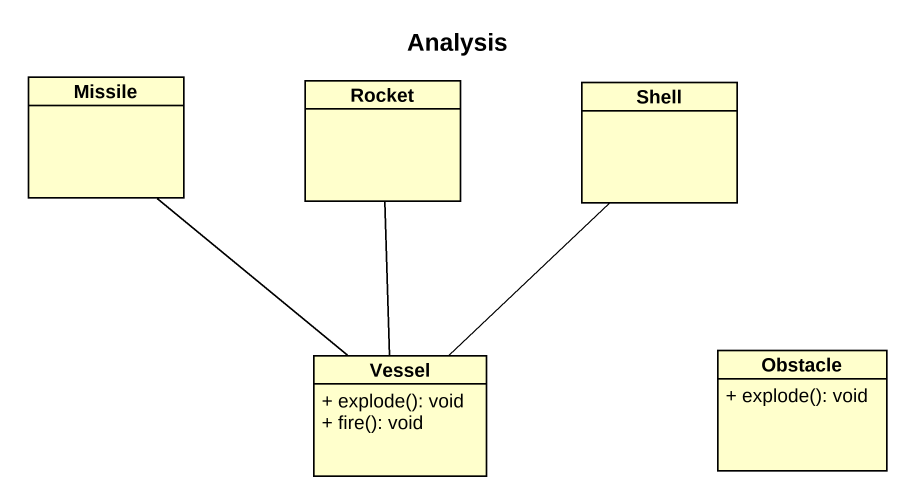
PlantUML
@startuml
title Analysis
hide circle
hide empty members
skinparam classAttributeIconSize 0
class Missile
class Rocket
class Shell
class Vessel {
  + explode(): void
  + fire(): void
}
class Obstacle {
  + explode(): void
}
Vessel -up- Missile
Vessel -up- Rocket
Vessel -up- Shell
@enduml
